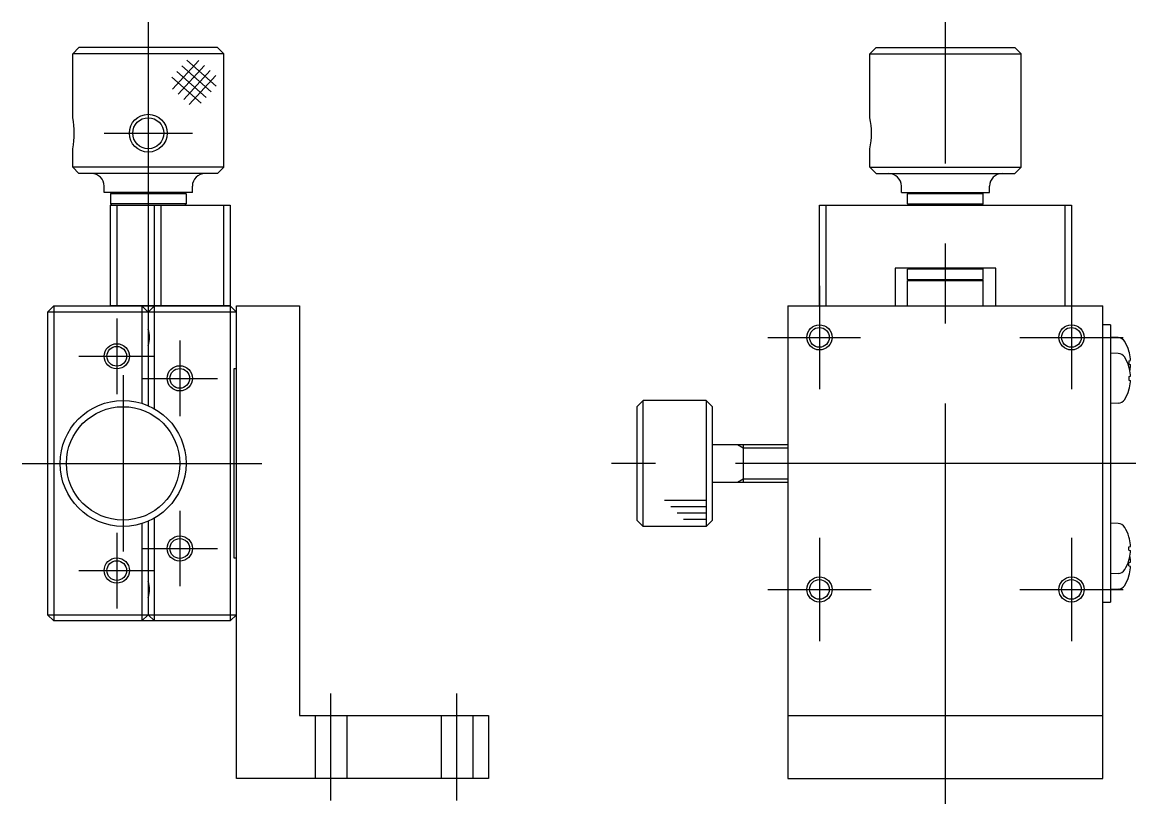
# Model space of a CAD drawing. Extents: x 1 to 222, y 0 to 167.
# Drawn here: x 133.7 to 222, y 58.4 to 120.4 of the extents above; entities that cross this region are included whole.
import ezdxf

# ---------------------------------------------------------------- set-up
doc = ezdxf.new("R2010")
doc.units = 0
doc.linetypes.add('CENTER', pattern=[50.8, 31.75, -6.35, 6.35, -6.35])
doc.linetypes.add('DASHED', pattern=[19.05, 12.7, -6.35])
doc.layers.get('0').update_dxf_attribs({"linetype": 'CONTINUOUS'})
doc.layers.add('CENTER', color=1, linetype='CENTER')

msp = doc.modelspace()

# ---------------------------------------------------------------- linework, layer by layer
at = {"color": 7, "linetype": 'CONTINUOUS'}
for p, q in [((138.175, 118.409), (137.675, 117.909)), ((149.675, 117.909), (137.675, 117.909)), ((137.675, 112.839), (137.675, 117.909)), ((149.175, 118.409), (138.175, 118.409)), ((149.175, 118.409), (149.675, 117.909)), ((149.675, 108.909), (149.675, 117.909)), ((201.44, 118.409), (200.94, 117.909)), ((200.94, 117.909), (212.94, 117.909)), ((200.94, 112.839), (200.94, 117.909)), ((201.44, 118.409), (212.44, 118.409)), ((212.44, 118.409), (212.94, 117.909)), ((212.94, 108.909), (212.94, 117.909)), ((137.675, 108.909), (137.675, 110.38)), ((200.94, 108.909), (200.94, 110.38)), ((149.675, 108.909), (137.675, 108.909)), ((138.175, 108.409), (137.675, 108.909)), ((149.175, 108.409), (149.675, 108.909)), ((200.94, 108.909), (212.94, 108.909)), ((201.44, 108.409), (200.94, 108.909)), ((212.44, 108.409), (212.94, 108.909)), ((149.175, 108.409), (138.175, 108.409)), ((201.44, 108.409), (212.44, 108.409)), ((140.175, 106.909), (140.175, 107.409)), ((147.175, 106.909), (147.175, 107.409)), ((203.44, 106.909), (203.44, 107.409)), ((210.44, 106.909), (210.44, 107.409)), ((147.175, 106.909), (140.175, 106.909)), ((140.775, 106.909), (140.675, 106.809)), ((140.675, 106.809), (140.675, 106.009)), ((146.675, 106.809), (140.675, 106.809)), ((146.575, 106.909), (146.675, 106.809)), ((146.675, 106.809), (146.675, 106.009)), ((203.44, 106.909), (210.44, 106.909)), ((204.04, 106.909), (203.94, 106.809)), ((209.94, 106.809), (203.94, 106.809)), ((203.94, 106.009), (203.94, 106.809)), ((209.84, 106.909), (209.94, 106.809)), ((209.94, 106.009), (209.94, 106.809)), ((146.675, 106.009), (140.675, 106.009)), ((140.775, 105.909), (140.675, 106.009)), ((140.675, 97.909), (140.675, 105.909)), ((140.675, 105.909), (150.175, 105.909)), ((141.175, 105.909), (141.175, 97.909)), ((144.175, 97.909), (144.175, 105.909)), ((144.675, 105.909), (144.675, 97.909)), ((146.575, 105.909), (146.675, 106.009)), ((149.675, 97.909), (149.675, 105.909)), ((150.175, 105.909), (150.175, 97.909)), ((196.94, 105.909), (216.94, 105.909)), ((196.94, 97.909), (196.94, 105.909)), ((197.44, 105.909), (197.44, 97.909)), ((203.94, 106.009), (209.94, 106.009)), ((204.04, 105.909), (203.94, 106.009)), ((209.84, 105.909), (209.94, 106.009)), ((216.44, 97.909), (216.44, 105.909)), ((216.94, 105.909), (216.94, 97.909)), ((210.94, 100.909), (202.94, 100.909)), ((202.94, 100.909), (202.94, 97.909)), ((204.04, 100.909), (203.94, 100.809)), ((209.94, 100.809), (203.94, 100.809)), ((203.94, 100.009), (203.94, 100.809)), ((209.84, 100.909), (209.94, 100.809)), ((209.94, 100.009), (209.94, 100.809)), ((210.94, 97.909), (210.94, 100.909)), ((203.94, 100.009), (209.94, 100.009)), ((204.04, 99.909), (203.94, 100.009)), ((203.94, 99.909), (209.94, 99.909)), ((203.94, 97.909), (203.94, 99.909)), ((209.84, 99.909), (209.94, 100.009)), ((209.94, 97.909), (209.94, 99.909)), ((136.175, 97.909), (135.675, 97.409)), ((135.675, 97.409), (135.675, 73.409)), ((150.675, 97.409), (135.675, 97.409)), ((136.175, 97.909), (143.175, 97.909)), ((136.175, 97.909), (136.175, 72.909)), ((150.175, 97.909), (140.675, 97.909)), ((143.675, 97.409), (143.175, 97.909)), ((143.175, 97.909), (143.175, 90.179)), ((143.175, 97.909), (150.175, 97.909)), ((144.175, 97.909), (143.675, 97.409)), ((143.675, 97.409), (143.675, 89.992)), ((144.175, 89.739), (144.175, 97.909)), ((150.675, 97.409), (150.175, 97.909)), ((150.175, 97.909), (150.175, 72.909)), ((150.675, 97.909), (155.675, 97.909)), ((150.675, 60.409), (150.675, 97.909)), ((155.675, 97.909), (155.675, 65.409)), ((194.44, 97.909), (219.44, 97.909)), ((194.44, 97.909), (194.44, 60.409)), ((219.44, 60.409), (219.44, 97.909)), ((220.04, 96.409), (219.44, 96.409)), ((220.04, 96.409), (220.04, 74.409)), ((220.644, 95.388), (220.04, 95.409)), ((220.644, 94.138), (220.04, 94.159)), ((221.503, 94.328), (221.503, 94.326)), ((150.475, 92.909), (150.475, 77.909)), ((150.675, 92.909), (150.475, 92.909)), ((221.503, 93.548), (221.623, 93.572)), ((221.503, 93.548), (221.503, 93.271)), ((221.503, 93.271), (221.623, 93.247)), ((221.503, 93.078), (221.503, 93.076)), ((221.503, 92.298), (221.623, 92.322)), ((221.503, 92.298), (221.503, 92.021)), ((221.503, 92.021), (221.623, 91.997)), ((221.503, 91.242), (221.503, 91.241)), ((182.44, 89.909), (182.94, 90.409)), ((182.94, 80.409), (182.94, 90.409)), ((187.94, 90.409), (182.94, 90.409)), ((187.94, 90.409), (187.94, 80.409)), ((188.44, 89.909), (187.94, 90.409)), ((220.644, 90.18), (220.04, 90.159)), ((182.44, 89.909), (182.44, 80.909)), ((188.44, 80.909), (188.44, 89.909)), ((188.44, 86.909), (194.44, 86.909)), ((190.899, 86.909), (190.899, 83.909)), ((188.44, 83.909), (194.44, 83.909)), ((143.175, 80.64), (143.175, 72.909)), ((143.675, 80.827), (143.675, 73.409)), ((144.175, 72.909), (144.175, 81.079)), ((182.44, 80.909), (182.94, 80.409)), ((188.44, 80.909), (187.94, 80.409)), ((220.644, 80.638), (220.04, 80.659)), ((187.94, 80.409), (182.94, 80.409)), ((221.503, 79.576), (221.503, 79.578)), ((221.503, 78.798), (221.623, 78.822)), ((221.503, 78.521), (221.503, 78.798)), ((150.475, 77.909), (150.675, 77.909)), ((221.503, 78.521), (221.623, 78.497)), ((221.503, 77.741), (221.503, 77.742)), ((221.503, 77.548), (221.623, 77.572)), ((221.503, 77.271), (221.503, 77.548)), ((221.503, 77.271), (221.623, 77.247)), ((220.644, 76.68), (220.04, 76.659)), ((221.503, 76.491), (221.503, 76.492)), ((220.644, 75.43), (220.04, 75.409)), ((219.44, 74.409), (220.04, 74.409)), ((135.675, 73.409), (136.175, 72.909)), ((135.675, 73.409), (150.675, 73.409)), ((143.175, 72.909), (143.675, 73.409)), ((143.675, 73.409), (144.175, 72.909)), ((150.175, 72.909), (150.675, 73.409)), ((143.175, 72.909), (136.175, 72.909)), ((150.175, 72.909), (143.175, 72.909)), ((155.675, 65.409), (170.675, 65.409)), ((170.675, 65.409), (170.675, 60.409)), ((194.44, 65.409), (219.44, 65.409)), ((170.675, 60.409), (150.675, 60.409)), ((194.44, 60.409), (219.44, 60.409))]:
    msp.add_line(p, q, dxfattribs=at)
at = {"color": 3, "linetype": 'CONTINUOUS'}
for p, q in [((145.6, 115.102), (147.679, 117.368)), ((146.042, 114.696), (148.129, 116.971)), ((148.665, 114.897), (146.336, 116.953)), ((149.062, 115.347), (146.734, 117.403)), ((147.87, 113.998), (145.542, 116.054)), ((148.268, 114.447), (145.939, 116.504)), ((146.484, 114.291), (148.579, 116.574)), ((146.926, 113.885), (149.029, 116.177)), ((190.43, 86.909), (190.899, 86.639)), ((190.899, 86.639), (194.44, 86.639)), ((190.43, 83.909), (190.899, 84.18)), ((190.899, 84.18), (194.44, 84.18)), ((187.937, 82.469), (184.649, 82.469)), ((187.937, 81.969), (185.149, 81.969)), ((187.937, 81.469), (185.649, 81.469)), ((187.937, 80.969), (186.149, 80.969))]:
    msp.add_line(p, q, dxfattribs=at)
at = {"color": 3, "linetype": 'DASHED'}
for p, q in [((156.925, 65.409), (156.925, 60.409)), ((159.425, 65.409), (159.425, 60.409)), ((166.925, 65.409), (166.925, 60.409)), ((169.425, 65.409), (169.425, 60.409))]:
    msp.add_line(p, q, dxfattribs=at)
at = {"color": 3, "linetype": 'CONTINUOUS'}
for centre, radius in [((143.675, 111.609), 1.5), ((196.94, 95.409), 1), ((216.94, 95.409), 1), ((141.175, 93.909), 1), ((146.175, 92.159), 1), ((146.175, 78.659), 1), ((141.175, 76.909), 1), ((196.94, 75.409), 1), ((216.94, 75.409), 1)]:
    msp.add_circle(centre, radius, dxfattribs=at)
at = {"color": 7, "linetype": 'CONTINUOUS'}
for centre, radius in [((143.675, 111.609), 1.23), ((196.94, 95.409), 0.783), ((216.94, 95.409), 0.783), ((141.175, 93.909), 0.783), ((146.175, 92.159), 0.783), ((141.675, 85.409), 5), ((141.675, 85.409), 4.5), ((146.175, 78.659), 0.783), ((141.175, 76.909), 0.783), ((196.94, 75.409), 0.783), ((216.94, 75.409), 0.783)]:
    msp.add_circle(centre, radius, dxfattribs=at)
for centre, radius, start, end in [((131.802, 111.609), 6, 348.17538, 11.82462), ((195.068, 111.609), 6, 348.17538, 11.82462), ((139.175, 107.409), 1, 0, 90), ((148.175, 107.409), 1, 90, 180), ((202.44, 107.409), 1, 0, 90), ((211.44, 107.409), 1, 90, 180), ((141.675, 95.409), 2.1, 342.24721, 17.75279), ((220.622, 94.749), 0.64, 31.54462, 88), ((218.44, 93.409), 3.2, 17.01118, 31.54462), ((220.622, 93.499), 0.64, 31.54462, 88), ((218.44, 92.159), 3.2, 17.01118, 31.54462), ((221.443, 94.328), 0.06, 0, 17.01118), ((218.432, 93.413), 3.204, 5.10364, 16.55623), ((220.229, 93.574), 1.4, 4.10784, 5.1029), ((220.332, 93.581), 1.297, 3.5748, 4.1087), ((221.443, 93.078), 0.06, 0, 17.01118), ((218.432, 92.163), 3.204, 5.10364, 16.55623), ((218.772, 93.356), 2.861, 348.4626, 355.26089), ((221.623, 93.573), 0.00148, 289.66688, 313.33711), ((221.623, 93.245), 0.00149, 46.58172, 70.38167), ((220.244, 93.243), 1.385, 354.89687, 355.3919), ((221.619, 93.576), 0.00652, 327.5517, 336.4044), ((221.621, 93.574), 0.00311, 313.32271, 327.7343), ((221.618, 93.242), 0.00663, 23.50228, 32.32022), ((221.621, 93.244), 0.00314, 32.16967, 46.63067), ((220.232, 93.244), 1.396, 355.38973, 355.88661), ((221.592, 93.585), 0.0345, 345.99053, 348.97289), ((221.604, 93.582), 0.0216, 341.98924, 346.02482), ((221.613, 93.579), 0.0125, 336.27823, 342.05167), ((221.613, 93.24), 0.0126, 17.81345, 23.59086), ((221.604, 93.237), 0.0218, 13.82582, 17.87013), ((221.592, 93.234), 0.0349, 10.87521, 13.85841), ((220.315, 93.238), 1.314, 355.88435, 356.40943), ((220.498, 93.592), 1.13, 2.98166, 3.57741), ((220.581, 93.596), 1.047, 2.66413, 2.97573), ((221.526, 93.595), 0.101, 353.09054, 354.58571), ((221.554, 93.591), 0.0731, 351.24585, 353.09224), ((221.575, 93.588), 0.0515, 348.95309, 351.25789), ((221.575, 93.231), 0.0521, 8.58717, 10.89234), ((221.553, 93.227), 0.0743, 6.76001, 8.5945), ((221.521, 93.223), 0.106, 5.34003, 6.77023), ((220.626, 93.22), 1.002, 356.99389, 357.63854), ((220.473, 93.228), 1.155, 356.40671, 356.99002), ((220.631, 93.598), 0.997, 2.34567, 2.66442), ((220.693, 93.601), 0.934, 2.0162, 2.34601), ((220.766, 93.603), 0.861, 1.67107, 2.0166), ((220.848, 93.606), 0.78, 1.30459, 1.67156), ((220.936, 93.608), 0.691, 0.90961, 1.30521), ((221.282, 93.608), 0.345, 358.27576, 358.90724), ((221.338, 93.607), 0.289, 357.56254, 358.27753), ((221.392, 93.604), 0.235, 356.73824, 357.56499), ((221.442, 93.602), 0.185, 355.76293, 356.74174), ((221.487, 93.598), 0.14, 354.57747, 355.76815), ((221.483, 93.22), 0.145, 4.19438, 5.34722), ((221.439, 93.217), 0.189, 3.24124, 4.19906), ((221.391, 93.214), 0.237, 2.42775, 3.24443), ((221.339, 93.212), 0.288, 1.71764, 2.43), ((221.287, 93.21), 0.341, 1.08514, 1.71929), ((220.925, 93.211), 0.702, 358.69206, 359.08529), ((220.844, 93.213), 0.784, 358.32488, 358.69262), ((220.769, 93.215), 0.859, 357.97657, 358.32534), ((220.703, 93.217), 0.924, 357.64193, 357.97695), ((221.028, 93.609), 0.599, 0.47684, 0.91042), ((221.118, 93.61), 0.509, 359.99439, 0.47722), ((221.173, 93.61), 0.455, 359.47333, 359.99411), ((221.226, 93.61), 0.401, 358.90591, 359.47436), ((221.235, 93.209), 0.392, 0.51129, 1.08639), ((221.184, 93.209), 0.444, 359.98228, 0.51144), ((221.1, 93.209), 0.528, 359.51064, 359.98244), ((221.012, 93.209), 0.616, 359.08456, 359.5116), ((220.229, 92.324), 1.4, 4.10784, 5.1029), ((221.623, 92.323), 0.00148, 289.66688, 313.33711), ((221.623, 91.995), 0.00149, 46.58172, 70.38167), ((221.619, 92.326), 0.00652, 327.5517, 336.4044), ((221.621, 92.324), 0.00311, 313.32271, 327.7343), ((221.618, 91.992), 0.00663, 23.50228, 32.32022), ((221.621, 91.994), 0.00314, 32.16967, 46.63067), ((220.332, 92.331), 1.297, 3.5748, 4.1087), ((221.592, 92.335), 0.0345, 345.99053, 348.97289), ((221.604, 92.332), 0.0216, 341.98924, 346.02482), ((221.613, 92.329), 0.0125, 336.27823, 342.05167), ((221.613, 91.99), 0.0126, 17.81345, 23.59086), ((221.604, 91.987), 0.0218, 13.82582, 17.87013), ((221.592, 91.984), 0.0349, 10.87521, 13.85841), ((220.315, 91.988), 1.314, 355.88435, 356.40943), ((220.498, 92.342), 1.13, 2.98166, 3.57741), ((220.581, 92.346), 1.047, 2.66413, 2.97573), ((221.526, 92.345), 0.101, 353.09054, 354.58571), ((221.554, 92.341), 0.0731, 351.24585, 353.09224), ((221.575, 92.338), 0.0515, 348.95309, 351.25789), ((221.575, 91.981), 0.0521, 8.58717, 10.89234), ((221.553, 91.977), 0.0743, 6.76001, 8.5945), ((221.521, 91.973), 0.106, 5.34003, 6.77023), ((220.626, 91.97), 1.002, 356.99389, 357.63854), ((220.473, 91.978), 1.155, 356.40671, 356.99002), ((220.631, 92.348), 0.997, 2.34567, 2.66442), ((220.693, 92.351), 0.934, 2.0162, 2.34601), ((220.766, 92.353), 0.861, 1.67107, 2.0166), ((220.848, 92.356), 0.78, 1.30459, 1.67156), ((220.936, 92.358), 0.691, 0.90961, 1.30521), ((221.282, 92.358), 0.345, 358.27576, 358.90724), ((221.338, 92.357), 0.289, 357.56254, 358.27753), ((221.392, 92.354), 0.235, 356.73824, 357.56499), ((221.442, 92.352), 0.185, 355.76293, 356.74174), ((221.487, 92.348), 0.14, 354.57747, 355.76815), ((221.483, 91.97), 0.145, 4.19438, 5.34722), ((221.439, 91.967), 0.189, 3.24124, 4.19906), ((221.391, 91.964), 0.237, 2.42775, 3.24443), ((221.339, 91.962), 0.288, 1.71764, 2.43), ((221.287, 91.96), 0.341, 1.08514, 1.71929), ((220.925, 91.961), 0.702, 358.69206, 359.08529), ((220.844, 91.963), 0.784, 358.32488, 358.69262), ((220.769, 91.965), 0.859, 357.97657, 358.32534), ((220.703, 91.967), 0.924, 357.64193, 357.97695), ((221.028, 92.359), 0.599, 0.47684, 0.91042), ((221.118, 92.36), 0.509, 359.99439, 0.47722), ((221.173, 92.36), 0.455, 359.47333, 359.99411), ((221.226, 92.36), 0.401, 358.90591, 359.47436), ((221.235, 91.959), 0.392, 0.51129, 1.08639), ((221.184, 91.959), 0.444, 359.98228, 0.51144), ((221.1, 91.959), 0.528, 359.51064, 359.98244), ((221.012, 91.959), 0.616, 359.08456, 359.5116), ((218.44, 92.159), 3.2, 328.45538, 342.98882), ((221.443, 91.241), 0.06, 342.98882, 0), ((218.432, 92.155), 3.204, 343.44375, 354.89639), ((220.244, 91.993), 1.385, 354.89687, 355.3919), ((220.232, 91.994), 1.396, 355.38973, 355.88661), ((220.622, 90.82), 0.64, 272, 328.45538), ((220.622, 79.999), 0.64, 31.54462, 88), ((218.44, 78.659), 3.2, 17.01118, 31.54462), ((221.443, 79.578), 0.06, 0, 17.01118), ((218.432, 78.663), 3.204, 5.10361, 16.55625), ((220.244, 78.825), 1.385, 4.6081, 5.10313), ((221.623, 78.823), 0.00149, 289.61833, 313.41828), ((220.232, 78.824), 1.396, 4.11339, 4.61027), ((221.618, 78.826), 0.00663, 327.67978, 336.49772), ((221.621, 78.824), 0.00314, 313.36933, 327.83033), ((220.315, 78.83), 1.314, 3.59057, 4.11565), ((221.592, 78.835), 0.0349, 346.14159, 349.12479), ((221.604, 78.832), 0.0218, 342.12987, 346.17418), ((221.613, 78.829), 0.0126, 336.40914, 342.18655), ((220.473, 78.84), 1.155, 3.00998, 3.59329), ((220.626, 78.848), 1.002, 2.36146, 3.00611), ((221.521, 78.845), 0.106, 353.22977, 354.65997), ((221.553, 78.841), 0.0743, 351.4055, 353.23999), ((221.575, 78.838), 0.0521, 349.10766, 351.41283), ((220.703, 78.851), 0.924, 2.02305, 2.35807), ((220.769, 78.854), 0.859, 1.67466, 2.02343), ((220.844, 78.856), 0.784, 1.30738, 1.67512), ((220.925, 78.858), 0.702, 0.91471, 1.30794), ((221.287, 78.858), 0.341, 358.28071, 358.91486), ((221.339, 78.857), 0.288, 357.57, 358.28236), ((221.391, 78.855), 0.237, 356.75557, 357.57225), ((221.439, 78.852), 0.189, 355.80094, 356.75876), ((221.483, 78.849), 0.145, 354.65278, 355.80562), ((221.012, 78.859), 0.616, 0.4884, 0.91544), ((221.1, 78.86), 0.528, 0.01756, 0.48936), ((221.184, 78.86), 0.444, 359.48856, 0.01772), ((221.235, 78.859), 0.392, 358.91361, 359.48871), ((218.432, 78.655), 3.204, 343.44377, 354.89636), ((218.772, 77.462), 2.861, 4.73911, 11.5374), ((221.623, 78.495), 0.00148, 46.66289, 70.33312), ((220.229, 78.495), 1.4, 354.8971, 355.89216), ((221.621, 78.494), 0.00311, 32.2657, 46.67729), ((221.619, 78.492), 0.00652, 23.5956, 32.4483), ((221.613, 78.49), 0.0125, 17.94833, 23.72177), ((221.604, 78.487), 0.0216, 13.97518, 18.01076), ((221.592, 78.484), 0.0345, 11.02711, 14.00947), ((220.332, 78.487), 1.297, 355.8913, 356.4252), ((221.575, 78.481), 0.0515, 8.74211, 11.04691), ((221.554, 78.477), 0.0731, 6.90776, 8.75415), ((221.526, 78.474), 0.101, 5.41429, 6.90946), ((220.581, 78.472), 1.047, 357.02427, 357.33587), ((220.498, 78.477), 1.13, 356.42259, 357.01834), ((221.487, 78.47), 0.14, 4.23185, 5.42253), ((221.442, 78.467), 0.185, 3.25826, 4.23707), ((221.392, 78.464), 0.235, 2.43501, 3.26176), ((221.338, 78.462), 0.289, 1.72247, 2.43746), ((221.282, 78.46), 0.345, 1.09276, 1.72424), ((220.936, 78.461), 0.691, 358.69479, 359.09039), ((220.848, 78.463), 0.78, 358.32844, 358.69541), ((220.766, 78.465), 0.861, 357.9834, 358.32893), ((220.693, 78.468), 0.934, 357.65399, 357.9838), ((220.631, 78.47), 0.997, 357.33558, 357.65433), ((221.226, 78.459), 0.401, 0.52564, 1.09409), ((221.173, 78.458), 0.455, 0.00589, 0.52667), ((221.118, 78.458), 0.509, 359.52278, 0.00561), ((221.028, 78.459), 0.599, 359.08958, 359.52316), ((220.622, 77.32), 0.64, 272, 328.45538), ((218.44, 78.659), 3.2, 328.45538, 342.98882), ((221.443, 77.741), 0.06, 342.98882, 0), ((218.432, 77.405), 3.204, 343.44377, 354.89636), ((220.244, 77.575), 1.385, 4.6081, 5.10313), ((221.623, 77.573), 0.00149, 289.61833, 313.41828), ((221.623, 77.245), 0.00148, 46.66289, 70.33312), ((220.229, 77.245), 1.4, 354.8971, 355.89216), ((220.232, 77.574), 1.396, 4.11339, 4.61027), ((221.618, 77.576), 0.00663, 327.67978, 336.49772), ((221.621, 77.574), 0.00314, 313.36933, 327.83033), ((221.621, 77.244), 0.00311, 32.2657, 46.67729), ((221.619, 77.242), 0.00652, 23.5956, 32.4483), ((220.315, 77.58), 1.314, 3.59057, 4.11565), ((221.592, 77.585), 0.0349, 346.14159, 349.12479), ((221.604, 77.582), 0.0218, 342.12987, 346.17418), ((221.613, 77.579), 0.0126, 336.40914, 342.18655), ((221.613, 77.24), 0.0125, 17.94833, 23.72177), ((221.604, 77.237), 0.0216, 13.97518, 18.01076), ((221.592, 77.234), 0.0345, 11.02711, 14.00947), ((220.332, 77.237), 1.297, 355.8913, 356.4252), ((220.473, 77.59), 1.155, 3.00998, 3.59329), ((220.626, 77.598), 1.002, 2.36146, 3.00611), ((221.521, 77.595), 0.106, 353.22977, 354.65997), ((221.553, 77.591), 0.0743, 351.4055, 353.23999), ((221.575, 77.588), 0.0521, 349.10766, 351.41283), ((221.575, 77.231), 0.0515, 8.74211, 11.04691), ((221.554, 77.227), 0.0731, 6.90776, 8.75415), ((221.526, 77.224), 0.101, 5.41429, 6.90946), ((220.581, 77.222), 1.047, 357.02427, 357.33587), ((220.498, 77.227), 1.13, 356.42259, 357.01834), ((220.703, 77.601), 0.924, 2.02305, 2.35807), ((220.769, 77.604), 0.859, 1.67466, 2.02343), ((220.844, 77.606), 0.784, 1.30738, 1.67512), ((220.925, 77.608), 0.702, 0.91471, 1.30794), ((221.287, 77.608), 0.341, 358.28071, 358.91486), ((221.339, 77.607), 0.288, 357.57, 358.28236), ((221.391, 77.605), 0.237, 356.75557, 357.57225), ((221.439, 77.602), 0.189, 355.80094, 356.75876), ((221.483, 77.599), 0.145, 354.65278, 355.80562), ((221.487, 77.22), 0.14, 4.23185, 5.42253), ((221.442, 77.217), 0.185, 3.25826, 4.23707), ((221.392, 77.214), 0.235, 2.43501, 3.26176), ((221.338, 77.212), 0.289, 1.72247, 2.43746), ((221.282, 77.21), 0.345, 1.09276, 1.72424), ((220.936, 77.211), 0.691, 358.69479, 359.09039), ((220.848, 77.213), 0.78, 358.32844, 358.69541), ((220.766, 77.215), 0.861, 357.9834, 358.32893), ((220.693, 77.218), 0.934, 357.65399, 357.9838), ((220.631, 77.22), 0.997, 357.33558, 357.65433), ((221.012, 77.609), 0.616, 0.4884, 0.91544), ((221.1, 77.61), 0.528, 0.01756, 0.48936), ((221.184, 77.61), 0.444, 359.48856, 0.01772), ((221.235, 77.609), 0.392, 358.91361, 359.48871), ((221.226, 77.209), 0.401, 0.52564, 1.09409), ((221.173, 77.208), 0.455, 0.00589, 0.52667), ((221.118, 77.208), 0.509, 359.52278, 0.00561), ((221.028, 77.209), 0.599, 359.08958, 359.52316), ((141.675, 75.409), 2.1, 342.24721, 17.75279), ((218.44, 77.409), 3.2, 328.45538, 342.98882), ((221.443, 76.491), 0.06, 342.98882, 0), ((220.622, 76.07), 0.64, 272, 328.45538)]:
    msp.add_arc(centre, radius, start, end, dxfattribs=at)
at = {"layer": 'CENTER', "color": 1, "linetype": 'CENTER'}
for p, q in [((143.675, 120.409), (143.675, 95.909)), ((206.94, 58.409), (206.94, 120.409)), ((140.175, 111.609), (147.175, 111.609)), ((196.94, 99.509), (196.94, 91.309)), ((216.94, 99.509), (216.94, 91.309)), ((196.94, 98.659), (196.94, 92.159)), ((141.175, 96.909), (141.175, 90.909)), ((146.175, 95.159), (146.175, 89.159)), ((192.84, 95.409), (200.19, 95.409)), ((212.84, 95.409), (221.04, 95.409)), ((138.175, 93.909), (144.175, 93.909)), ((141.675, 92.409), (141.675, 78.409)), ((143.175, 92.159), (149.175, 92.159)), ((133.675, 85.409), (152.675, 85.409)), ((222.04, 85.409), (180.44, 85.409)), ((146.175, 81.659), (146.175, 75.659)), ((141.175, 79.909), (141.175, 73.909)), ((143.175, 78.659), (149.175, 78.659)), ((196.94, 79.509), (196.94, 71.309)), ((216.94, 79.509), (216.94, 71.309)), ((138.175, 76.909), (144.175, 76.909)), ((192.84, 75.409), (201.04, 75.409)), ((212.84, 75.409), (221.04, 75.409)), ((158.175, 58.659), (158.175, 67.159)), ((168.175, 58.659), (168.175, 67.159))]:
    msp.add_line(p, q, dxfattribs=at)

doc.saveas('drawing.dxf')
